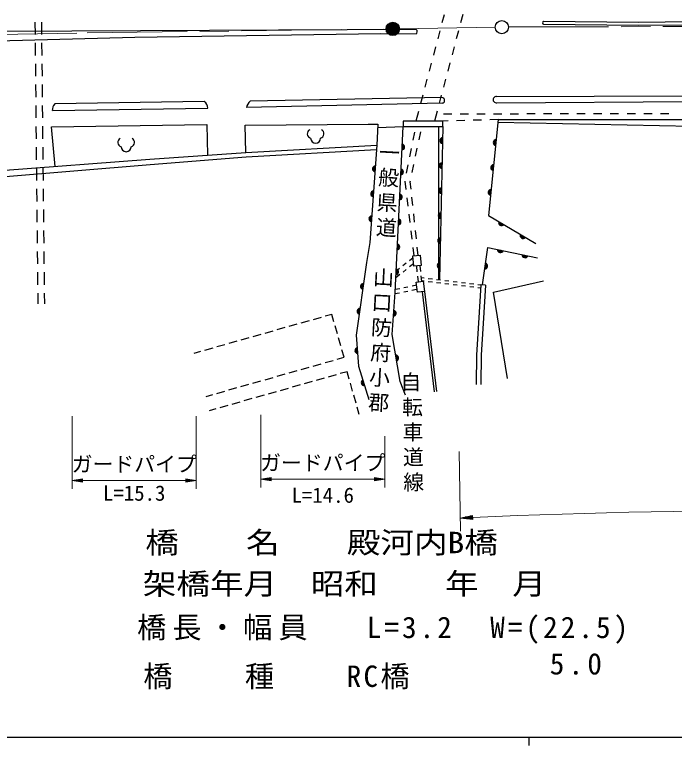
# Model space of a CAD drawing. Units: millimetres, scale not verified. Extents: x 40000 to 680000, y 20000 to 380000.
# Drawn here: x 306379 to 385434, y 204000 to 291625 of the extents above; entities that cross this region are included whole.
import ezdxf
from ezdxf.enums import TextEntityAlignment as Align

# ---------------------------------------------------------------- set-up
doc = ezdxf.new("R2010")
doc.units = ezdxf.units.MM
doc.header["$LTSCALE"] = 1000
doc.linetypes.add('CHAIN', pattern=[18.5, 12, -1.5, 3.5, -1.5])
for name, color, linetype, lineweight in [('M-BGD', 7, 'Continuous', 25), ('M-BMK', 2, 'CHAIN', 13), ('M-BMK-SRVR', 3, 'Continuous', 25), ('M-STR-HTXT', 7, 'Continuous', 13), ('M-STR-STR1', 1, 'Continuous', 25), ('M-STR-STRD', 7, 'Continuous', 25), ('M-TTL-BAND', 7, 'Continuous', 25)]:
    doc.layers.add(name, color=color, linetype=linetype, lineweight=lineweight)
doc.styles.add('ＭＳ ゴシック', font='')
doc.styles.get('ＭＳ ゴシック').set_extended_font_data('MS Gothic')

msp = doc.modelspace()

# ---------------------------------------------------------------- linework, layer by layer
at = {"layer": 'M-BGD'}
for p, q in [((308809, 290728), (308825, 289228)), ((309593, 290737), (309609, 289237)), ((308835, 288228), (308851, 286728)), ((309619, 288237), (309634, 286737)), ((308861, 285728), (308876, 284228)), ((309645, 285737), (309660, 284237)), ((308887, 283228), (308902, 281728)), ((309670, 283237), (309686, 281737)), ((308912, 280728), (308928, 279229)), ((309696, 280737), (309712, 279237)), ((358758, 279697), (357758, 279696)), ((360758, 279700), (359758, 279698)), ((362758, 279702), (361758, 279701)), ((364758, 279705), (363758, 279704)), ((366758, 279708), (365758, 279706)), ((368758, 279710), (367758, 279709)), ((370758, 279713), (369758, 279712)), ((372758, 279716), (371758, 279714)), ((374758, 279718), (373758, 279717)), ((376758, 279721), (375758, 279720)), ((378758, 279723), (377758, 279722)), ((380758, 279726), (379758, 279725)), ((382758, 279729), (381758, 279727)), ((384758, 279731), (383758, 279730)), ((358319, 278878), (357677, 278861)), ((360319, 278932), (359319, 278905)), ((362318, 278986), (361318, 278959)), ((364317, 279040), (363147, 267547)), ((364317, 279040), (363318, 279013)), ((364287, 278740), (401580, 277980)), ((364317, 279040), (401587, 279057)), ((308938, 278229), (308953, 276729)), ((309722, 278237), (309737, 276737)), ((310795, 278187), (329422, 278441)), ((311221, 273420), (310795, 278187)), ((329422, 278441), (329507, 274770)), ((333994, 278356), (348761, 278484)), ((334080, 275082), (333994, 278356)), ((348761, 278484), (349916, 278472)), ((349916, 278472), (349771, 275985)), ((349895, 278100), (352928, 278193)), ((351965, 258318), (352928, 278193)), ((357160, 278219), (357151, 259838)), ((357681, 278222), (357275, 259823)), ((354134, 276553), (354330, 277533)), ((354838, 276598), (355043, 277577)), ((308964, 275729), (308979, 274229)), ((309748, 275737), (309763, 274237)), ((334077, 275082), (349771, 275985)), ((334109, 274570), (349734, 275470)), ((349771, 275985), (348928, 264303)), ((353742, 274591), (353938, 275572)), ((354428, 274640), (354633, 275619)), ((304735, 272919), (322565, 274295)), ((322565, 274295), (334077, 275082)), ((322640, 273663), (334109, 274570)), ((304804, 272190), (322640, 273663)), ((353351, 272630), (353546, 273611)), ((354019, 272683), (354223, 273661)), ((308989, 273229), (309005, 271729)), ((309773, 273238), (309789, 271738)), ((353301, 270656), (353180, 271648)), ((353787, 271578), (353814, 271704)), ((353881, 270712), (353787, 271578)), ((309015, 270729), (309031, 269229)), ((309799, 270738), (309815, 269238)), ((353542, 268670), (353421, 269663)), ((354096, 268723), (353988, 269717)), ((309041, 268229), (309056, 266729)), ((309825, 268238), (309840, 266738)), ((353782, 266685), (353662, 267678)), ((354310, 266735), (354203, 267729)), ((363147, 267547), (368816, 264182)), ((309067, 265729), (309082, 264229)), ((309851, 265738), (309866, 264238)), ((354023, 264699), (353903, 265692)), ((354525, 264746), (354418, 265741)), ((348928, 264303), (348534, 261908)), ((354740, 262758), (354632, 263752)), ((309092, 263229), (309108, 261729)), ((309876, 263238), (309892, 261738)), ((354264, 262714), (354144, 263707)), ((362435, 259213), (363083, 263707)), ((363083, 263707), (369018, 262464)), ((354118, 262444), (353695, 262115)), ((354095, 262698), (354970, 262779)), ((354210, 261445), (354095, 262698)), ((354970, 262779), (355086, 261525)), ((348534, 261908), (347319, 253187)), ((352511, 261194), (352088, 260865)), ((353300, 261808), (352906, 261501)), ((354183, 261740), (353709, 261370)), ((355086, 261525), (354210, 261445)), ((354515, 261461), (354592, 260769)), ((354919, 261510), (354997, 260818)), ((309118, 260729), (309134, 259230)), ((309902, 260738), (309917, 259238)), ((352525, 260449), (352050, 260080)), ((353314, 261063), (352919, 260756)), ((354647, 260272), (354724, 259579)), ((355052, 260321), (355129, 259628)), ((354502, 259553), (355328, 259652)), ((354650, 258326), (354502, 259553)), ((355078, 260087), (355440, 260044)), ((355118, 259724), (355448, 259685)), ((355328, 259652), (355477, 258426)), ((355936, 259984), (356433, 259924)), ((355945, 259625), (356441, 259565)), ((356929, 259865), (357425, 259805)), ((356937, 259506), (357434, 259446)), ((357922, 259745), (358418, 259686)), ((357930, 259386), (358427, 259327)), ((358915, 259626), (359411, 259566)), ((359908, 259507), (360404, 259447)), ((360900, 259387), (361397, 259328)), ((363743, 258350), (369735, 259690)), ((352530, 258762), (351981, 258651)), ((353510, 258961), (353020, 258862)), ((354548, 258651), (353985, 258537)), ((354548, 259172), (354000, 259061)), ((358923, 259267), (359420, 259207)), ((359916, 259148), (360412, 259088)), ((360909, 259028), (361405, 258969)), ((361893, 259268), (362255, 259224)), ((361902, 258909), (362232, 258869)), ((362255, 259224), (361952, 254634)), ((362811, 259188), (362255, 259224)), ((362811, 259188), (362508, 254598)), ((309144, 258230), (309157, 256953)), ((309928, 258238), (309941, 256961)), ((351631, 253286), (351965, 258318)), ((352515, 258239), (351952, 258125)), ((353495, 258438), (353005, 258338)), ((355477, 258426), (354650, 258326)), ((355202, 258393), (356662, 246405)), ((355477, 258426), (356937, 246438)), ((365440, 248002), (363743, 258350)), ((343099, 255317), (342136, 255045)), ((344394, 255685), (343580, 255454)), ((344646, 254794), (344394, 255685)), ((340212, 254499), (339250, 254226)), ((341655, 254908), (340693, 254635)), ((345055, 253351), (344783, 254313)), ((361952, 254634), (361709, 250845)), ((362508, 254598), (362266, 250824)), ((335883, 253271), (334921, 252998)), ((337326, 253680), (336364, 253407)), ((338769, 254090), (337807, 253817)), ((352571, 247617), (351631, 253286)), ((332997, 252452), (332035, 252179)), ((334440, 252862), (333478, 252589)), ((345465, 251908), (345192, 252870)), ((347319, 253187), (347592, 249489)), ((330111, 251634), (329149, 251361)), ((331554, 252043), (330592, 251770)), ((328668, 251224), (327854, 250993)), ((345854, 250537), (345601, 251427)), ((361709, 250845), (361679, 247267)), ((362266, 250824), (362236, 247263)), ((342154, 249487), (343116, 249760)), ((343597, 249896), (344559, 250169)), ((345040, 250306), (345854, 250537)), ((339267, 248668), (340230, 248941)), ((340711, 249078), (341673, 249351)), ((347592, 249489), (348835, 245457)), ((336381, 247850), (337343, 248123)), ((337824, 248259), (338786, 248532)), ((343479, 248032), (342517, 247759)), ((344923, 248441), (343961, 248168)), ((346218, 248809), (345404, 248578)), ((346470, 247918), (346218, 248809)), ((333495, 247031), (334457, 247304)), ((334938, 247441), (335900, 247713)), ((340593, 247213), (339631, 246940)), ((342036, 247623), (341074, 247350)), ((346880, 246475), (346607, 247437)), ((353208, 245980), (352571, 247617)), ((330609, 246213), (331571, 246485)), ((332052, 246622), (333014, 246895)), ((337707, 246395), (336745, 246122)), ((339150, 246804), (338188, 246531)), ((329314, 245845), (330128, 246076)), ((334821, 245576), (333859, 245303)), ((336264, 245985), (335302, 245713)), ((347289, 245032), (347016, 245994)), ((331935, 244757), (330973, 244485)), ((333378, 245167), (332416, 244894)), ((347678, 243660), (347425, 244551)), ((330492, 244348), (329678, 244117))]:
    msp.add_line(p, q, dxfattribs=at)
for centre, radius, start, end in [((341983, 277329), 536, 116.08703, 255.33416), ((342911, 277329), 536, 284.66584, 63.91297), ((319280, 276306), 536, 116.08703, 255.33416), ((320209, 276306), 536, 284.66584, 63.91297), ((342447, 276810), 600, 180, 0), ((352755, 275749), 354, 276.02224, 78.42742), ((352755, 275749), 283, 278.24628, 76.20338), ((357698, 276520), 354, 97.53366, 259.93884), ((357698, 276520), 283, 99.7577, 257.7148), ((357698, 276520), 212, 103.50402, 253.96847), ((357698, 276520), 142, 111.21575, 246.25674), ((357698, 276520), 100, 121.53342, 235.93908), ((357698, 276520), 100, 121.53342, 235.93908), ((364090, 276272), 354, 92.98503, 255.39021), ((364090, 276272), 283, 95.20907, 253.16617), ((364090, 276272), 212, 98.95539, 249.41984), ((364090, 276272), 142, 106.66712, 241.70811), ((364090, 276272), 100, 116.98479, 231.39045), ((364090, 276272), 100, 116.98479, 231.39045), ((319744, 275787), 600, 180, 0), ((352755, 275749), 212, 281.9926, 72.45705), ((352755, 275749), 142, 289.70433, 64.74532), ((352755, 275749), 100, 300.022, 54.42766), ((352755, 275749), 100, 300.022, 54.42766), ((349620, 273133), 354, 94.66811, 257.07329), ((349620, 273133), 283, 96.89215, 254.84925), ((357632, 273520), 354, 97.53366, 259.93884), ((357632, 273520), 283, 99.7577, 257.7148), ((357632, 273520), 212, 103.50402, 253.96847), ((357632, 273520), 142, 111.21575, 246.25674), ((357632, 273520), 100, 121.53342, 235.93908), ((357632, 273520), 100, 121.53342, 235.93908), ((363786, 273288), 354, 92.98503, 255.39021), ((363786, 273288), 283, 95.20907, 253.16617), ((363786, 273288), 212, 98.95539, 249.41984), ((363786, 273288), 142, 106.66712, 241.70811), ((349620, 273133), 212, 100.63847, 251.10292), ((349620, 273133), 142, 108.3502, 243.39119), ((349620, 273133), 100, 118.66787, 233.07353), ((349620, 273133), 100, 118.66787, 233.07353), ((352610, 272753), 354, 276.02224, 78.42742), ((352610, 272753), 283, 278.24628, 76.20338), ((352610, 272753), 212, 281.9926, 72.45705), ((352610, 272753), 142, 289.70433, 64.74532), ((352610, 272753), 100, 300.022, 54.42766), ((352610, 272753), 100, 300.022, 54.42766), ((363786, 273288), 100, 116.98479, 231.39045), ((363786, 273288), 100, 116.98479, 231.39045), ((357565, 270521), 354, 97.53366, 259.93884), ((357565, 270521), 283, 99.7577, 257.7148), ((349404, 270140), 354, 94.66811, 257.07329), ((349404, 270140), 283, 96.89215, 254.84925), ((349404, 270140), 212, 100.63847, 251.10292), ((349404, 270140), 142, 108.3502, 243.39119), ((349404, 270140), 100, 118.66787, 233.07353), ((349404, 270140), 100, 118.66787, 233.07353), ((352465, 269756), 354, 276.02224, 78.42742), ((352465, 269756), 283, 278.24628, 76.20338), ((352465, 269756), 212, 281.9926, 72.45705), ((357565, 270521), 212, 103.50402, 253.96847), ((357565, 270521), 142, 111.21575, 246.25674), ((357565, 270521), 100, 121.53342, 235.93908), ((357565, 270521), 100, 121.53342, 235.93908), ((363482, 270303), 354, 92.98503, 255.39021), ((363482, 270303), 283, 95.20907, 253.16617), ((363482, 270303), 212, 98.95539, 249.41984), ((363482, 270303), 142, 106.66712, 241.70811), ((363482, 270303), 100, 116.98479, 231.39045), ((363482, 270303), 100, 116.98479, 231.39045), ((352465, 269756), 142, 289.70433, 64.74532), ((352465, 269756), 100, 300.022, 54.42766), ((352465, 269756), 100, 300.022, 54.42766), ((349188, 267148), 354, 94.66811, 257.07329), ((349188, 267148), 283, 96.89215, 254.84925), ((349188, 267148), 212, 100.63847, 251.10292), ((349188, 267148), 142, 108.3502, 243.39119), ((357499, 267522), 354, 97.53366, 259.93884), ((357499, 267522), 283, 99.7577, 257.7148), ((357499, 267522), 212, 103.50402, 253.96847), ((357499, 267522), 142, 111.21575, 246.25674), ((357499, 267522), 100, 121.53342, 235.93908), ((357499, 267522), 100, 121.53342, 235.93908), ((349188, 267148), 100, 118.66787, 233.07353), ((349188, 267148), 100, 118.66787, 233.07353), ((352320, 266760), 354, 276.02224, 78.42742), ((352320, 266760), 283, 278.24628, 76.20338), ((352320, 266760), 212, 281.9926, 72.45705), ((352320, 266760), 142, 289.70433, 64.74532), ((352320, 266760), 100, 300.022, 54.42766), ((352320, 266760), 100, 300.022, 54.42766), ((364720, 266677), 354, 158.10477, 320.50995), ((364720, 266677), 283, 160.32881, 318.28591), ((364720, 266677), 212, 164.07513, 314.53958), ((364720, 266677), 142, 171.78686, 306.82785), ((364720, 266677), 100, 182.10453, 296.51019), ((364720, 266677), 100, 182.10453, 296.51019), ((357433, 264522), 354, 97.53366, 259.93884), ((357433, 264522), 283, 99.7577, 257.7148), ((357433, 264522), 212, 103.50402, 253.96847), ((357433, 264522), 142, 111.21575, 246.25674), ((367299, 265145), 354, 158.10477, 320.50995), ((367299, 265145), 283, 160.32881, 318.28591), ((367299, 265145), 212, 164.07513, 314.53958), ((367299, 265145), 142, 171.78686, 306.82785), ((367299, 265145), 100, 182.10453, 296.51019), ((367299, 265145), 100, 182.10453, 296.51019), ((352174, 263763), 354, 276.02224, 78.42742), ((352174, 263763), 283, 278.24628, 76.20338), ((352174, 263763), 212, 281.9926, 72.45705), ((352174, 263763), 142, 289.70433, 64.74532), ((352174, 263763), 100, 300.022, 54.42766), ((352174, 263763), 100, 300.022, 54.42766), ((357433, 264522), 100, 121.53342, 235.93908), ((357433, 264522), 100, 121.53342, 235.93908), ((364594, 263446), 354, 176.9694, 339.37458), ((364594, 263446), 283, 179.19344, 337.15054), ((364594, 263446), 212, 182.93977, 333.40422), ((364594, 263446), 142, 190.6515, 325.69249), ((364594, 263446), 100, 200.96916, 315.37482), ((364594, 263446), 100, 200.96916, 315.37482), ((367530, 262831), 354, 176.9694, 339.37458), ((367530, 262831), 283, 179.19344, 337.15054), ((367530, 262831), 212, 182.93977, 333.40422), ((367530, 262831), 142, 190.6515, 325.69249), ((367530, 262831), 100, 200.96916, 315.37482), ((367530, 262831), 100, 200.96916, 315.37482), ((357367, 261523), 354, 97.53366, 259.93884), ((357367, 261523), 283, 99.7577, 257.7148), ((357367, 261523), 212, 103.50402, 253.96847), ((357367, 261523), 142, 111.21575, 246.25674), ((357367, 261523), 100, 121.53342, 235.93908), ((357367, 261523), 100, 121.53342, 235.93908), ((362706, 261467), 354, 270.59135, 72.99653), ((362706, 261467), 283, 272.81539, 70.77249), ((362706, 261467), 212, 276.56171, 67.02616), ((362706, 261467), 142, 284.27344, 59.31443), ((362706, 261467), 100, 294.59111, 48.99677), ((362706, 261467), 100, 294.59111, 48.99677), ((352029, 260767), 354, 276.02224, 78.42742), ((352029, 260767), 283, 278.24628, 76.20338), ((352029, 260767), 212, 281.9926, 72.45705), ((352029, 260767), 142, 289.70433, 64.74532), ((352029, 260767), 100, 300.022, 54.42766), ((352029, 260767), 100, 300.022, 54.42766), ((348187, 259026), 354, 90.86492, 253.2701), ((348187, 259026), 283, 93.08896, 251.04606), ((348187, 259026), 212, 96.83528, 247.29973), ((348187, 259026), 142, 104.54701, 239.588), ((348187, 259026), 100, 114.86468, 229.27034), ((348187, 259026), 100, 114.86468, 229.27034), ((347773, 256055), 354, 90.86492, 253.2701), ((347773, 256055), 283, 93.08896, 251.04606), ((347773, 256055), 212, 96.83528, 247.29973), ((347773, 256055), 142, 104.54701, 239.588), ((347773, 256055), 100, 114.86468, 229.27034), ((347773, 256055), 100, 114.86468, 229.27034), ((351744, 255806), 354, 275.00625, 77.41142), ((351744, 255806), 283, 277.23028, 75.18738), ((351744, 255806), 212, 280.97661, 71.44106), ((351744, 255806), 142, 288.68834, 63.72933), ((351744, 255806), 100, 299.006, 53.41167), ((351744, 255806), 100, 299.006, 53.41167), ((347509, 251342), 354, 103.01651, 265.42168), ((347509, 251342), 283, 105.24054, 263.19765), ((347509, 251342), 212, 108.98687, 259.45132), ((347509, 251342), 142, 116.6986, 251.73959), ((347509, 251342), 100, 127.01626, 241.42193), ((347509, 251342), 100, 127.01626, 241.42193), ((352048, 250442), 354, 288.21004, 90.61522), ((352048, 250442), 283, 290.43408, 88.39118), ((352048, 250442), 212, 294.18041, 84.64485), ((352048, 250442), 142, 301.89214, 76.93312), ((352048, 250442), 100, 312.2098, 66.61546), ((352048, 250442), 100, 312.2098, 66.61546), ((348265, 247489), 354, 115.93041, 278.33559), ((348265, 247489), 283, 118.15445, 276.11155), ((348265, 247489), 212, 121.90077, 272.36522), ((348265, 247489), 142, 129.6125, 264.65349), ((348265, 247489), 100, 139.93016, 254.33583), ((348265, 247489), 100, 139.93016, 254.33583)]:
    msp.add_arc(centre, radius, start, end, dxfattribs=at)
at = {"layer": 'M-BMK'}
for p, q in [((352489, 289924), (363959, 290121)), ((365559, 290143), (391737, 290209)), ((301822, 289185), (315058, 289422)), ((315058, 289422), (350889, 289899))]:
    msp.add_line(p, q, dxfattribs=at)
at = {"layer": 'M-BMK-SRVR'}
for centre, radius in [((364759, 290121), 800), ((351689, 289910), 800), ((351689, 289910), 800), ((351689, 289910), 726), ((351689, 289910), 651), ((351689, 289910), 578), ((351689, 289910), 486), ((351689, 289910), 378), ((351689, 289910), 298), ((351689, 289910), 205), ((351689, 289910), 87.8)]:
    msp.add_circle(centre, radius, dxfattribs=at)
at = {"layer": 'M-STR-HTXT'}
for p, q in [((335864, 243620), (335864, 234917)), ((313271, 243462), (313271, 234759)), ((328142, 243462), (328142, 234759)), ((350734, 241091), (350734, 234917)), ((359662, 239256), (359797, 229683)), ((313271, 235759), (314521, 235967)), ((313271, 235759), (314521, 235551)), ((313271, 235759), (314521, 235759)), ((314521, 235801), (313521, 235801)), ((314521, 235717), (313521, 235717)), ((313771, 235842), (314521, 235842)), ((314521, 235884), (314021, 235884)), ((314271, 235926), (314521, 235926)), ((314521, 235551), (314521, 235967)), ((314521, 235759), (326892, 235759)), ((328142, 235759), (326892, 235967)), ((326892, 235967), (326892, 235551)), ((327142, 235926), (326892, 235926)), ((326892, 235884), (327392, 235884)), ((327642, 235842), (326892, 235842)), ((326892, 235801), (327892, 235801)), ((328142, 235759), (326892, 235551)), ((328142, 235759), (326892, 235759)), ((326892, 235717), (327892, 235717)), ((335864, 235917), (337114, 236125)), ((335864, 235917), (337114, 235708)), ((335864, 235917), (337114, 235917)), ((337114, 235958), (336114, 235958)), ((337114, 235875), (336114, 235875)), ((336364, 236000), (337114, 236000)), ((336364, 235833), (337114, 235833)), ((337114, 236042), (336614, 236042)), ((337114, 235792), (336614, 235792)), ((336864, 236083), (337114, 236083)), ((336864, 235750), (337114, 235750)), ((337114, 235708), (337114, 236125)), ((337114, 235917), (349484, 235917)), ((350734, 235917), (349484, 236125)), ((349484, 236125), (349484, 235708)), ((349734, 236083), (349484, 236083)), ((349484, 236042), (349984, 236042)), ((350234, 236000), (349484, 236000)), ((349484, 235958), (350484, 235958)), ((350734, 235917), (349484, 235708)), ((350734, 235917), (349484, 235917)), ((349484, 235875), (350484, 235875)), ((350234, 235833), (349484, 235833)), ((349484, 235792), (349984, 235792)), ((349734, 235750), (349484, 235750)), ((313771, 235676), (314521, 235676)), ((314521, 235634), (314021, 235634)), ((314271, 235592), (314521, 235592)), ((327642, 235676), (326892, 235676)), ((326892, 235634), (327392, 235634)), ((327142, 235592), (326892, 235592)), ((359775, 231263), (361262, 231581)), ((359775, 231263), (361273, 231332)), ((361271, 231382), (360072, 231327)), ((360369, 231390), (361269, 231431)), ((361266, 231481), (360667, 231454)), ((360964, 231518), (361264, 231531)), ((361285, 231082), (361262, 231581)), ((359775, 231263), (361285, 231082)), ((361275, 231282), (360077, 231227)), ((360379, 231190), (361278, 231232)), ((361280, 231182), (360681, 231154)), ((360983, 231118), (361282, 231132))]:
    msp.add_line(p, q, dxfattribs=at)
msp.add_arc((399227, -629911), 862077, 81.14628, 92.52333, dxfattribs=at)
at = {"layer": 'M-STR-STR1'}
for p, q in [((357845, 291611), (357588, 290645)), ((360077, 291625), (359820, 290659)), ((357331, 289678), (357074, 288712)), ((359563, 289692), (359306, 288726)), ((356817, 287745), (356560, 286779)), ((359049, 287759), (358792, 286793)), ((356303, 285813), (356046, 284846)), ((358535, 285827), (358278, 284860)), ((355789, 283880), (355532, 282913)), ((358021, 283894), (357764, 282927)), ((355275, 281947), (355018, 280981)), ((357507, 281961), (357250, 280994)), ((354761, 280014), (354449, 278841)), ((356993, 280028), (356681, 278855)), ((357677, 278861), (352924, 278831)), ((352924, 278831), (352928, 278193)), ((357681, 278222), (357677, 278861)), ((352928, 278193), (357681, 278222))]:
    msp.add_line(p, q, dxfattribs=at)
at = {"layer": 'M-STR-STRD'}
for p, q in [((381133, 290706), (400111, 290969)), ((369742, 290825), (381133, 290706)), ((369745, 290465), (381134, 290350)), ((381134, 290350), (400167, 290536)), ((354512, 289832), (304953, 289617)), ((320786, 288939), (350250, 289363)), ((350250, 289363), (354480, 289303)), ((300140, 288368), (320786, 288939)), ((357578, 281673), (334599, 281233)), ((364139, 281792), (401555, 281929)), ((310898, 280120), (329528, 280407)), ((329106, 281196), (311192, 280911)), ((357625, 280991), (334167, 280474)), ((364175, 281054), (401558, 281269))]:
    msp.add_line(p, q, dxfattribs=at)
for centre, radius, start, end in [((369831, 290646), 200, 116.14278, 244.66621), ((354293, 289580), 333, 303.97027, 49.08517), ((357564, 281329), 344, 280.25197, 87.65042), ((364089, 281420), 375, 82.42763, 283.23579), ((311884, 280203), 990, 134.34163, 184.77233), ((328614, 280425), 914, 358.86755, 57.48648), ((335290, 280337), 1132, 127.67362, 173.02665)]:
    msp.add_arc(centre, radius, start, end, dxfattribs=at)
at = {"layer": 'M-TTL-BAND'}
for p, q in [((40000, 205000), (579000, 205000)), ((368000, 205000), (368000, 204000))]:
    msp.add_line(p, q, dxfattribs=at)

# ---------------------------------------------------------------- texts
at = {"layer": 'M-BGD', "style": 'ＭＳ ゴシック'}
for s, rotation, p in [('一', 356.983, (351226, 273607)), ('般', 356.983, (351131, 270608)), ('県', 356.983, (350937, 267613)), ('道', 356.983, (350861, 264614)), ('山', 356.983, (350514, 258623)), ('口', 356.983, (350321, 255630)), ('防', 356.983, (350264, 252628)), ('府', 356.983, (350188, 249629)), ('小', 356.983, (350033, 246633)), ('自', 0.45, (353865, 246094)), ('郡', 356.983, (349938, 243634)), ('転', 0.45, (354068, 243096)), ('車', 0.45, (354115, 240096)), ('道', 0.45, (354162, 237096)), ('線', 0.45, (354209, 234097))]:
    msp.add_text(s, height=1833, rotation=rotation, dxfattribs=at).set_placement(p, align=Align.BOTTOM_CENTER)
at = {"layer": 'M-STR-HTXT', "style": 'ＭＳ ゴシック'}
for s, p in [('ガードパイプ', (320707, 236259)), ('ガードパイプ', (343299, 236417)), ('L=15.3', (320707, 232787)), ('L=14.6', (343299, 232537))]:
    msp.add_text(s, height=1833, dxfattribs=at).set_placement(p, align=Align.BOTTOM_CENTER)
at = {"layer": 'M-STR-HTXT', "style": 'ＭＳ ゴシック', "width": 1.15}
msp.add_text('橋\u3000\u3000名\u3000\u3000殿河内B橋', height=2566, dxfattribs=at).set_placement((322033, 226272), align=Align.BOTTOM_LEFT)
msp.add_text('架橋年月\u3000昭和\u3000\u3000年\u3000月', height=2566, dxfattribs=at).set_placement((345888, 221326), align=Align.BOTTOM_CENTER)
at = {"layer": 'M-STR-HTXT', "char_height": 2566, "attachment_point": 8, "style": 'ＭＳ ゴシック'}
for s, insert in [('\\T1.21;橋長・幅員\u3000\\~L=3.2\u3000W=(22.5)', (350658, 216185)), ('\\T1.29;5.0', (373881, 212460)), ('\\T1.16;橋\u3000\u3000種\u3000\u3000RC橋', (338033, 210729))]:
    msp.add_mtext(s, dxfattribs=dict(at, insert=insert))

doc.saveas('drawing.dxf')
